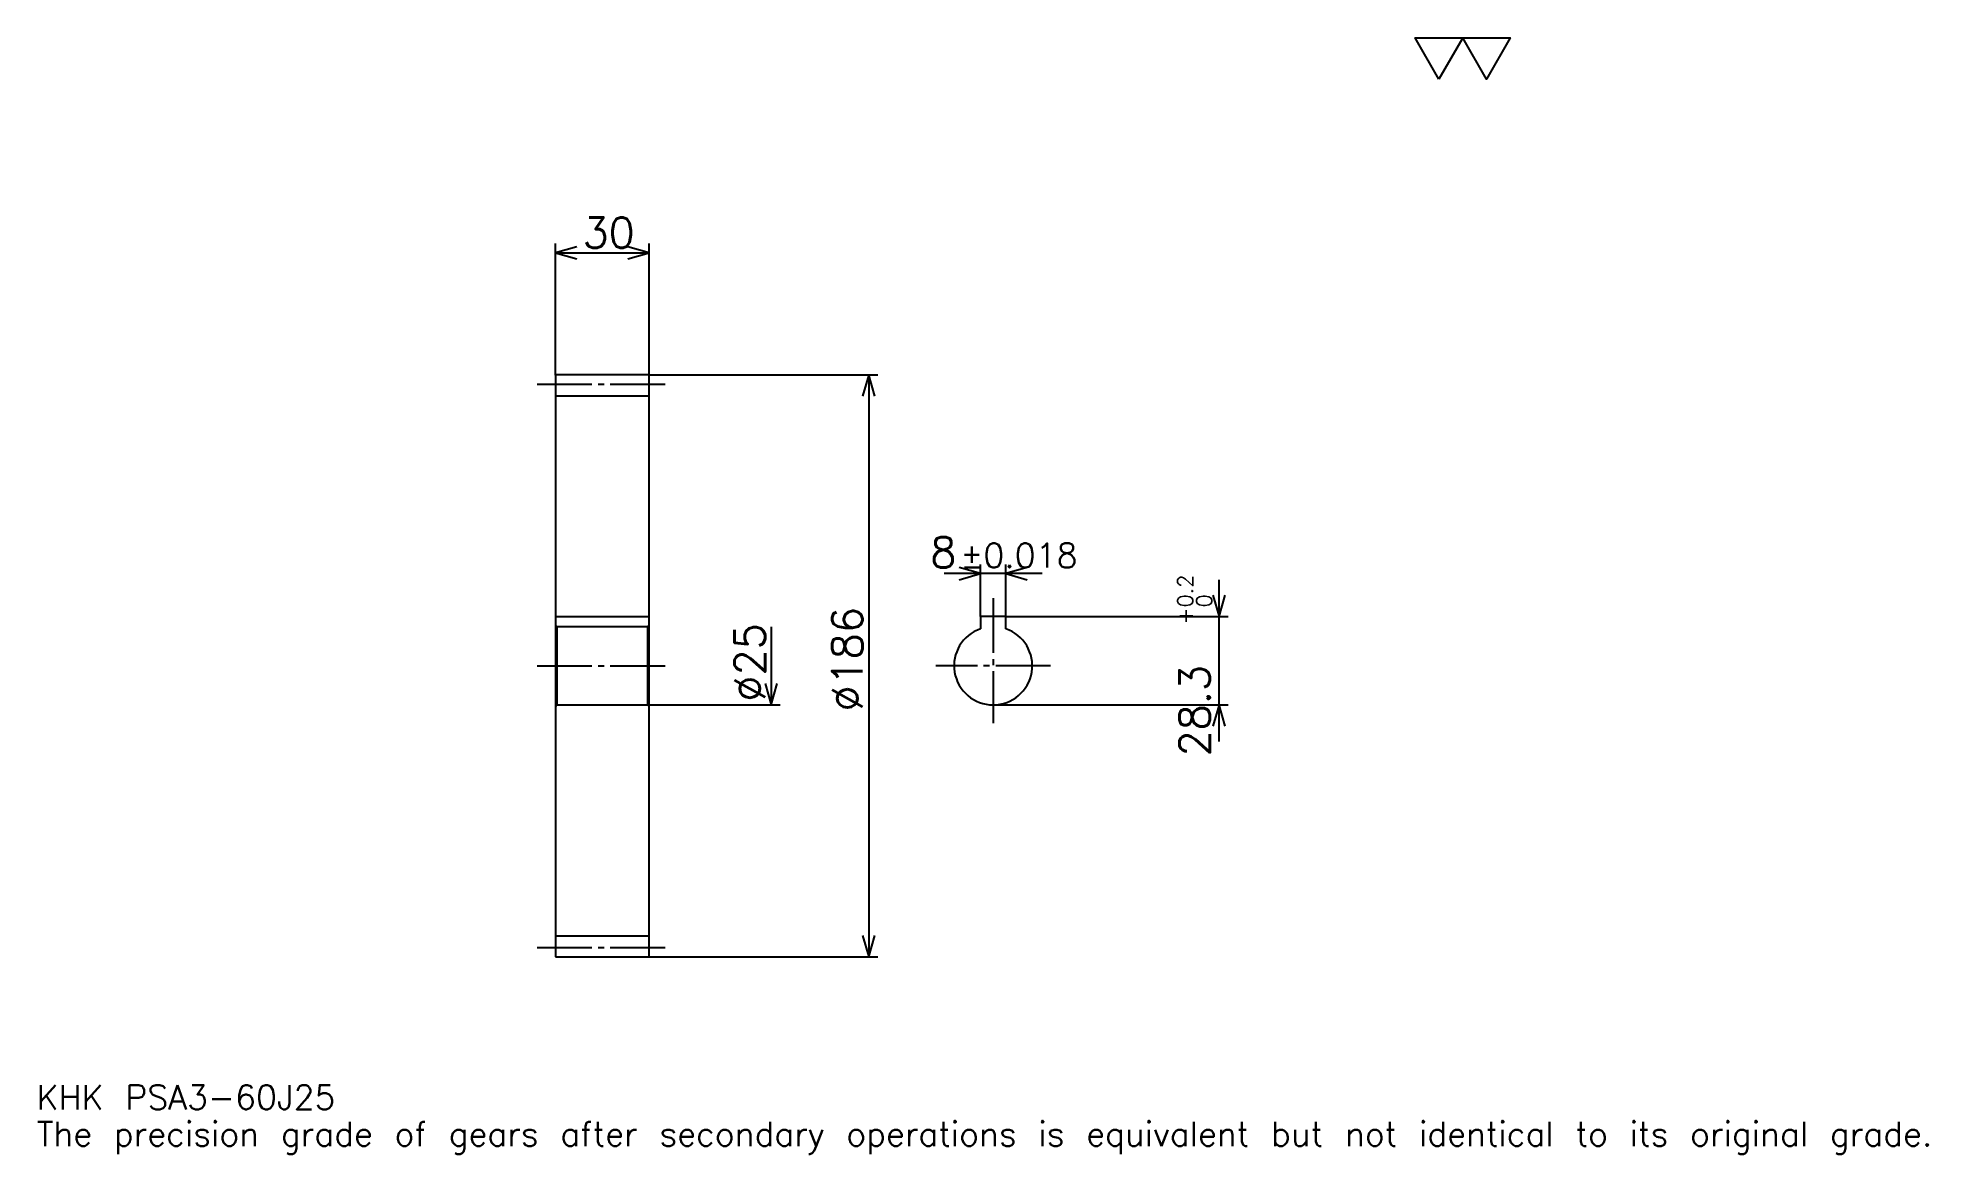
# Model space of a CAD drawing. Extents: x 20 to 624, y 7 to 364.
import ezdxf

# ---------------------------------------------------------------- set-up
doc = ezdxf.new("R2010")
doc.units = 0
doc.linetypes.add('DASHDOT', pattern=[23.380436, 17.535326, -1.94837, 1.94837, -1.94837])
doc.layers.get('0').update_dxf_attribs({"linetype": 'CONTINUOUS'})
doc.layers.add('DASHDOT', color=6, linetype='DASHDOT')
doc.styles.add('KANJI', font='TXT', dxfattribs={"bigfont": 'BIGFONT'})

msp = doc.modelspace()

# ---------------------------------------------------------------- linework, layer by layer
at = {"color": 5}
for p, q in [((185.225555, 256.210602), (185.225555, 298.100555)), ((215.225555, 256.210602), (215.225555, 298.100555)), ((185.225555, 295.177979), (215.225555, 295.177979)), ((185.225555, 256.110596), (185.225555, 256.210602)), ((215.125549, 256.210602), (215.225555, 256.210602)), ((215.225555, 256.210602), (288.289429, 256.210602)), ((215.225555, 256.110596), (215.225555, 256.210602)), ((285.366852, 256.210602), (285.366852, 70.210602)), ((321.144043, 179.010605), (321.144043, 195.571747)), ((329.144043, 179.010605), (329.144043, 195.571747)), ((340.834229, 192.649185), (309.453796, 192.649185)), ((397.336975, 139.020386), (397.336975, 190.700821)), ((254.192947, 175.710602), (254.192947, 150.710602)), ((329.144043, 179.010605), (400.259521, 179.010605)), ((215.225555, 150.710602), (257.115509, 150.710602)), ((325.144043, 150.710602), (400.259521, 150.710602)), ((215.125549, 70.210602), (215.225555, 70.210602)), ((215.225555, 70.210602), (288.289429, 70.210602))]:
    msp.add_line(p, q, dxfattribs=at)
at = {"color": 4}
for p, q in [((185.225555, 249.460602), (215.225555, 249.460602)), ((185.225555, 179.010605), (215.225555, 179.010605)), ((215.225555, 176.210602), (214.725555, 175.710602)), ((185.225555, 150.210602), (185.725555, 150.710602)), ((215.225555, 150.210602), (214.725555, 150.710602)), ((185.225555, 76.960602), (215.225555, 76.960602))]:
    msp.add_line(p, q, dxfattribs=at)
at = {"color": 7}
msp.add_lwpolyline([(467.608704, 350.706512), (460.010071, 363.877502), (490.404633, 363.877502), (482.806, 350.706512), (475.207336, 363.877502), (467.608704, 350.706512)], dxfattribs=at)
at = {"color": 5}
for points in [[(192.044846, 297.126343), (185.225555, 295.177979), (192.044846, 293.229614)], [(208.406265, 293.229614), (215.225555, 295.177979), (208.406265, 297.126343)], [(287.315247, 249.391312), (285.366852, 256.210602), (283.418488, 249.391312)], [(314.324738, 190.700821), (321.144043, 192.649185), (314.324738, 194.597565)], [(335.963318, 194.597565), (329.144043, 192.649185), (335.963318, 190.700821)], [(395.388611, 185.829895), (397.336975, 179.010605), (399.285339, 185.829895)], [(252.244568, 157.529892), (254.192947, 150.710602), (256.141327, 157.529892)], [(399.285339, 143.891312), (397.336975, 150.710602), (395.388611, 143.891312)], [(283.418488, 77.029892), (285.366852, 70.210602), (287.315247, 77.029892)]]:
    msp.add_lwpolyline(points, dxfattribs=at)
at = {"color": 4}
for points in [[(185.225555, 150.210602), (185.225555, 70.3106), (185.325562, 70.210602), (215.125549, 70.210602), (215.225555, 70.3106), (215.225555, 256.110596), (215.125549, 256.210602), (185.325562, 256.210602), (185.225555, 256.110596), (185.225555, 150.210602)], [(185.225555, 176.210602), (185.725555, 175.710602), (185.725555, 150.710602), (214.725555, 150.710602), (214.725555, 175.710602), (185.725555, 175.710602)], [(329.144043, 175.053314), (329.144043, 179.010605), (321.144043, 179.010605), (321.144043, 175.053314)]]:
    msp.add_lwpolyline(points, dxfattribs=at)
msp.add_arc((325.144043, 163.210602), 12.5, 108.662925185, 71.337074815, dxfattribs=at)
at = {"layer": 'DASHDOT', "color": 7}
for p, q in [((179.380447, 253.210602), (221.070663, 253.210602)), ((325.144043, 184.855713), (325.144043, 144.865494)), ((179.380447, 163.210602), (221.070663, 163.210602)), ((343.489136, 163.210602), (306.79892, 163.210602)), ((179.380447, 73.210602), (221.070663, 73.210602))]:
    msp.add_line(p, q, dxfattribs=at)

# ---------------------------------------------------------------- texts
at = {"color": 7, "style": 'KANJI'}
for s, height, p in [('30', 9.741848, (193.893356, 296.736694)), ('8', 9.741848, (305.034912, 194.597565)), ('%%p0.018', 7.793478, (314.678162, 194.597565)), ('KHK PSA3-60J25', 7.793478, (19.483696, 21.432066)), ('The precision grade of gears after secondary operations is equivalent but not identical to its original grade.', 7.793478, (19.483696, 9.741848))]:
    msp.add_text(s, height=height, dxfattribs=at).set_placement(p)
for s, height, p in [('0.2', 4.870924, (388.958984, 181.875107)), ('0', 4.870924, (394.998901, 181.875107)), ('%%c25', 9.741848, (252.244568, 151.763931)), ('%%c186', 9.741848, (283.418488, 148.597839)), ('+', 4.870924, (388.958984, 176.419678)), ('28.3', 9.741848, (394.414398, 134.253098))]:
    msp.add_text(s, height=height, rotation=90, dxfattribs=at).set_placement(p)

doc.saveas('drawing.dxf')
